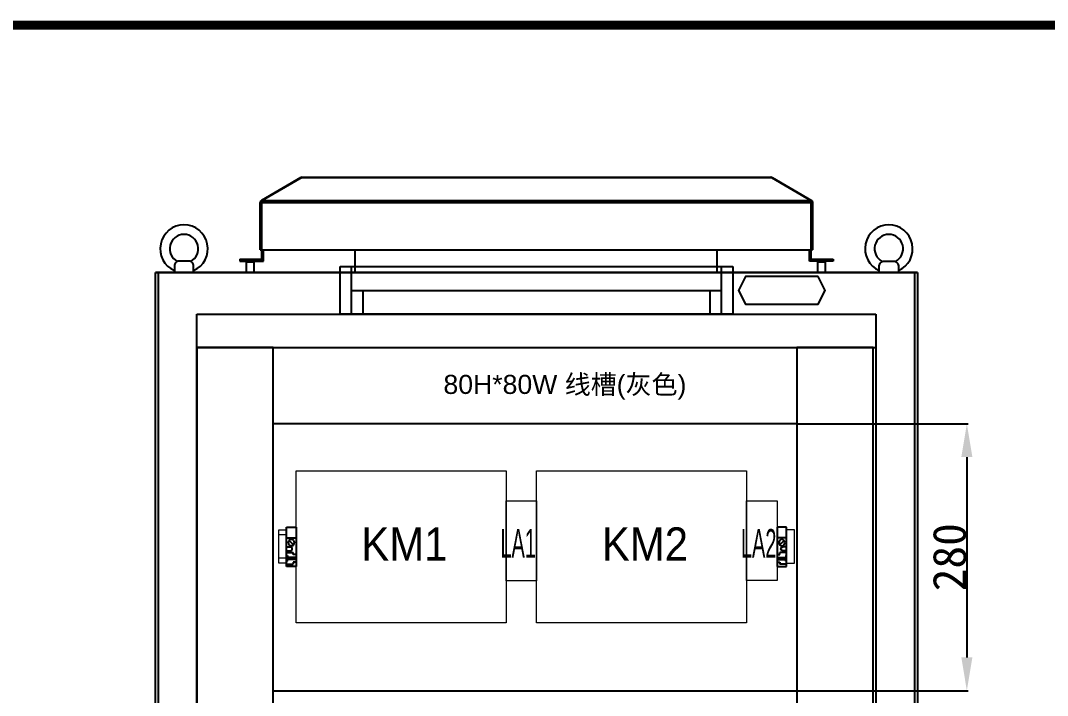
# Model space of a CAD drawing. Extents: x 81437 to 204847, y -54597 to -29444.
# Drawn here: x 87890 to 88968, y -34442 to -33734 of the extents above; entities that cross this region are included whole.
import ezdxf
from ezdxf.enums import TextEntityAlignment as Align
from ezdxf.lldxf.tags import DXFTag

# ---------------------------------------------------------------- set-up
doc = ezdxf.new("R2010")
doc.units = 0
doc.header["$LTSCALE"] = 100
doc.header["$MEASUREMENT"] = 0
doc.layers.add('PANEL', color=7, linetype='Continuous')
doc.layers.add('t', color=1, linetype='Continuous')
doc.layers.add('细实线', color=7, linetype='Continuous', lineweight=20)
doc.styles.add('HZ', font='arial.ttf', dxfattribs={"width": 0.7})
doc.styles.get("Standard").update_dxf_attribs({"font": ''})
doc.styles.add('微软雅黑', font='')
doc.styles.get('Standard').set_extended_font_data('SimSun')
doc.styles.get('微软雅黑').set_extended_font_data('Microsoft YaHei')
tags = doc.linetypes.add('HIDDEN', pattern=[0.375, 0.25, -0.125]).pattern_tags.tags
tags[6:7] = [DXFTag(74, 4), DXFTag(75, 0), DXFTag(340, '0'), DXFTag(46, 1.0), DXFTag(50, 0.0), DXFTag(44, 0.0), DXFTag(45, 0.0)]
tags[4:5] = [DXFTag(74, 4), DXFTag(75, 0), DXFTag(340, '0'), DXFTag(46, 1.0), DXFTag(50, 0.0), DXFTag(44, 0.0), DXFTag(45, 0.0)]
doc.dimstyles.new('ISO-25', dxfattribs={"dimtxt": 35, "dimasz": 35, "dimexe": 1.25, "dimexo": 0.625, "dimtad": 1, "dimtoh": 1, "dimdec": 0, "dimtxsty": 'Standard', "dimcen": 2.5, "dimadec": 0, "dimazin": 0, "dimtfac": 1, "dimtdec": 0, "dimtmove": 0, "dimatfit": 3, "dimfxl": 1, "dimarcsym": 0})

# ---------------------------------------------------------------- blocks, each defined once
blk = doc.blocks.new('图框')
at = {"layer": 't', "color": 7, "const_width": 9.62}
blk.add_lwpolyline([(4109.5, -3210.4), (4109.5, -58.9), (-6.2, -58.9), (-6.2, -3210.4)], close=True, dxfattribs=at)
at = {"color": 7, "style": '微软雅黑', "flags": 8}
for tag, p, height in [('DWG.NAME:', (1375.5, -2969.2), 25), ('DWG.NO.:', (3122, -3089.3), 24), ('图纸编号', (3309.2, -3111.3), 24), ('FILENO.:', (3122.5, -3165), 24), ('文档号', (3311.6, -3183), 24)]:
    blk.add_attdef(tag, p, '', height=height, dxfattribs=at)
at = {"color": 7, "style": '微软雅黑', "width": 0.8, "flags": 8}
for tag, p, height in [('PROJECTNAME:', (3119.3, -2971.7), 24), ('PROJECT_NAME', (3324.7, -2969.2), 25)]:
    blk.add_attdef(tag, p, '', height=height, dxfattribs=at)
at = {"color": 7, "style": '微软雅黑', "flags": 8}
for tag, height, width, p in [('RENLIU', 24, 0.7, (692, -3009.2)), ('SHUFENWANG', 24, 0.7, (879.6, -3009.2)), ('FANGHOU', 24, 0.7, (1063.6, -3009.2)), ('DANDANLI', 24, 0.7, (1243.9, -3009.2)), ('#10STATIONONTROLCABINETCOVER', 30, 0.6, (1771.7, -3076)), ('HANGZHOUHOLLYSYSAUTOMATIONCO.,LTD.', 24, 0.7, (2763.9, -3104.6))]:
    blk.add_attdef(tag, text='', height=height, dxfattribs=dict(at, width=width)).set_placement(p, align=Align.MIDDLE)
for tag, p in [('图纸名称:', (1371.6, -3024.8)), ('项目名称', (3272.9, -3045.6))]:
    blk.add_attdef(tag, text='', height=25, dxfattribs=at).set_placement(p, align=Align.BOTTOM_LEFT)
at = {"color": 7, "flags": 8}
blk.add_attdef('A', text='', height=23, dxfattribs=at).set_placement((53.7, -3033.7), align=Align.MIDDLE)
at = {"color": 7, "style": '微软雅黑', "flags": 8}
for tag, height, p in [('设计时间', 23, (207.7, -3033.7)), ('刘仁', 23, (692, -3061.1)), ('王姝芬', 23, (879.6, -3061.1)), ('侯方', 23, (1063.6, -3061.1)), ('李丹丹', 23, (1243.9, -3061.1)), ('PAGEXOFX', 24, (3947.6, -3097.9)), ('REV.', 24, (53.2, -3121.9)), ('DATE', 24, (202.7, -3121.9)), ('DESCRIPTION', 24, (445.6, -3121.9)), ('PREPARED', 24, (692, -3121.9)), ('CHECKED', 24, (879.6, -3121.9)), ('SIGNED', 24, (1063.6, -3121.9)), ('APPROVED', 24, (1243.9, -3121.9)), ('图纸名称', 30, (1771.7, -3153.6)), ('第几页共几页', 24, (3947.6, -3172.9))]:
    blk.add_attdef(tag, text='', height=height, dxfattribs=at).set_placement(p, align=Align.MIDDLE)
blk = doc.blocks.new('风帽正面')
at = {"linetype": 'Continuous'}
for p, q in [((60582.9, -62124.9), (60541.6, -62148.8)), ((60583.7, -62124.9), (60542.3, -62148.8)), ((60582.9, -62124.9), (60583.1, -62125.3)), ((60583.7, -62124.9), (61076.8, -62124.9)), ((60584.3, -62124.6), (61076.2, -62124.6)), ((61076.8, -62124.9), (61118.1, -62148.8)), ((61077.6, -62124.9), (61077.4, -62125.3)), ((61077.6, -62124.9), (61118.9, -62148.8)), ((60540.2, -62200.6), (60540.2, -62151.1)), ((60540.2, -62151.1), (60541.7, -62151.1)), ((60541.6, -62148.8), (60542.1, -62149.6)), ((60541.7, -62200.6), (60541.7, -62151.1)), ((60541.7, -62151.1), (61118.7, -62151.1)), ((60542.3, -62148.8), (61118.1, -62148.8)), ((61118.9, -62148.8), (61118.4, -62149.6)), ((61118.7, -62200.6), (61118.7, -62151.1)), ((61120.2, -62151.1), (61118.7, -62151.1)), ((61120.2, -62200.6), (61120.2, -62151.1)), ((60540.2, -62200.6), (60541.7, -62200.6)), ((60541.7, -62210.6), (60541.7, -62200.6)), ((60541.7, -62200.6), (61118.7, -62200.6)), ((60543.7, -62212.6), (60543.7, -62200.6)), ((60639.7, -62224.6), (60639.7, -62200.6)), ((61019.7, -62224.6), (61019.7, -62200.6)), ((61116.7, -62212.6), (61116.7, -62200.6)), ((61118.7, -62210.6), (61118.7, -62200.6)), ((61120.2, -62200.6), (61118.7, -62200.6)), ((60518.7, -62210.6), (60518.7, -62212.6)), ((60518.7, -62210.6), (60541.7, -62210.6)), ((60518.7, -62212.6), (60543.7, -62212.6)), ((60521.7, -62210.6), (60521.7, -62212.6)), ((60526.2, -62212.6), (60525.7, -62213.1)), ((60525.7, -62224.6), (60525.7, -62213.1)), ((60525.7, -62213.1), (60533.7, -62213.1)), ((60533.7, -62213.1), (60533.2, -62212.6)), ((60533.7, -62224.6), (60533.7, -62213.1)), ((60543.7, -62212.6), (60541.7, -62210.6)), ((61116.7, -62212.6), (61118.7, -62210.6)), ((61141.7, -62212.6), (61116.7, -62212.6)), ((61118.7, -62210.6), (61141.7, -62210.6)), ((61126.2, -62212.6), (61125.7, -62213.1)), ((61125.7, -62224.6), (61125.7, -62213.1)), ((61125.7, -62213.1), (61133.7, -62213.1)), ((61133.7, -62213.1), (61133.2, -62212.6)), ((61133.7, -62224.6), (61133.7, -62213.1)), ((61138.7, -62210.6), (61138.7, -62212.6)), ((61141.7, -62210.6), (61141.7, -62212.6))]:
    blk.add_line(p, q, dxfattribs=at)
for centre, radius, start, end in [((60584.3, -62127.3), 2.7, 90, 120), ((61076.2, -62127.3), 2.7, 60, 90), ((60542.9, -62151.1), 2.7, 120, 180), ((60693.6, -62183.3), 155.2, 167.8738, 168.0486), ((60588.1, -62160.6), 47.3, 167.3118, 167.8829), ((61072.4, -62160.6), 47.3, 12.1171, 12.6882), ((60966.9, -62183.3), 155.2, 11.9514, 12.1262), ((61117.5, -62151.1), 2.7, 0, 60)]:
    blk.add_arc(centre, radius, start, end, dxfattribs=at)
for points, start_tangent, end_tangent in [([(60583.7, -62124.9), (60583.8, -62124.8), (60584.1, -62124.6)], (0.647129, 0.762381), (0.925529, 0.378677)), ([(60584.1, -62124.6), (60584.3, -62124.6)], (0.925529, 0.378677), (1, 0)), ([(61076.4, -62124.6), (61076.2, -62124.6)], (-0.925529, 0.378677), (-1, 0)), ([(61076.8, -62124.9), (61076.7, -62124.8), (61076.4, -62124.6)], (-0.647129, 0.762381), (-0.925529, 0.378677)), ([(60542.1, -62149.4), (60542.1, -62149.6), (60541.9, -62150.2)], (-0.266985, -0.963701), (-0.2203, -0.975432)), ([(60542.3, -62148.8), (60542.3, -62148.9), (60542.1, -62149.4)], (-0.390683, -0.920525), (-0.266985, -0.963701)), ([(61118.1, -62148.8), (61118.2, -62148.9), (61118.3, -62149.4)], (0.390683, -0.920525), (0.266985, -0.963701)), ([(61118.3, -62149.4), (61118.4, -62149.6), (61118.5, -62150.2)], (0.266985, -0.963701), (0.2203, -0.975432))]:
    blk.add_spline(points, degree=3, dxfattribs=dict(at, start_tangent=start_tangent, end_tangent=end_tangent))
blk = doc.blocks.new('LAMP')
at = {"layer": 'PANEL', "color": 9}
for p, q in [((-206.2, 0), (206.2, 0)), ((-206.2, -50), (-206.2, 0)), ((-194.2, -50), (-194.2, 0)), ((194.2, -50), (194.2, 0)), ((206.2, 0), (206.2, -50)), ((-194.2, -25), (194.2, -25)), ((-182.2, -25), (-182.2, -50)), ((182.2, -25), (182.2, -50)), ((206.2, -50), (-206.2, -50))]:
    blk.add_line(p, q, dxfattribs=at)
blk = doc.blocks.new('堵头')
at = {"color": 53}
for p, q in [((0, -41), (0, 0)), ((0, 0), (10, 0)), ((10, 0), (10, -41)), ((0, -11), (10, -11)), ((0, -20.6), (4, -20.6)), ((7.3, -18.3), (2.7, -13.8)), ((0, -24.6), (4, -24.6)), ((0, -26.6), (7, -26.6)), ((0, -29.6), (1, -29.6)), ((1, -29.6), (1, -31.6)), ((10, -31.6), (1, -31.6)), ((7, -28.6), (7, -26.6)), ((10, -28.6), (7, -28.6)), ((0, -35.6), (1, -35.6)), ((0, -38.6), (7, -38.6)), ((10, -41), (0, -41)), ((10, -33.6), (1, -33.6)), ((1, -35.6), (1, -33.6)), ((10, -36.6), (7, -36.6)), ((7, -36.6), (7, -38.6))]:
    blk.add_line(p, q, dxfattribs=at)
blk.add_arc((4, -22.6), 2, 270, 90, dxfattribs=at)
blk.add_ellipse((5, -16.1), major_axis=(0, -3.5), ratio=0.857143, start_param=4.712389, end_param=10.995574, dxfattribs=at)
blk = doc.blocks.new('*D183')
at = {"color": 0, "lineweight": -2, "transparency": 16777216}
for p, q in [((88705.4, -34157.2), (88884.5, -34157.2)), ((88883.2, -34192.2), (88883.2, -34402.3)), ((88705.4, -34437.3), (88884.5, -34437.3))]:
    blk.add_line(p, q, dxfattribs=at)
at = {"color": 0, "transparency": 16777216}
for points in [[(88889, -34192.2), (88877.4, -34192.2), (88883.2, -34157.2)], [(88877.4, -34402.3), (88889, -34402.3), (88883.2, -34437.3)]]:
    blk.add_solid(points, dxfattribs=at)
at = {"layer": 'Defpoints', "color": 0, "transparency": 16777216}
for p in [(88704.8, -34157.2), (88704.8, -34437.3), (88883.2, -34437.3)]:
    blk.add_point(p, dxfattribs=at)
at = {"color": 0, "transparency": 16777216, "insert": (88865.1, -34297.3), "char_height": 35, "attachment_point": 5, "rotation": 90}
blk.add_mtext('280', dxfattribs=at)

msp = doc.modelspace()

# ---------------------------------------------------------------- linework, layer by layer
at = {"color": 7}
for p, q in [((88031.3, -36108.7), (88031.3, -33998.7)), ((88031.3, -33998.7), (88831.3, -33998.7)), ((88031.3, -36108.7), (88031.3, -33998.7)), ((88831.3, -33998.7), (88831.3, -36108.7)), ((88831.3, -33998.7), (88831.3, -36108.7)), ((88074.8, -35955.2), (88074.8, -34042.2)), ((88787.8, -34042.2), (88787.8, -34120.2)), ((88787.8, -34042.2), (88787.8, -34120.2)), ((88787.8, -34042.2), (88787.8, -34120.2)), ((88074.8, -34122.7), (88074.8, -35923.1)), ((88787.8, -34120.2), (88787.8, -35955.2))]:
    msp.add_line(p, q, dxfattribs=at)
at = {"color": 7, "linetype": 'HIDDEN'}
for p, q in [((88034.5, -35998.7), (88034.5, -33998.7)), ((88034.5, -35998.7), (88034.5, -33998.7)), ((88828.1, -33998.7), (88828.1, -35998.7)), ((88828.1, -33998.7), (88828.1, -35998.7))]:
    msp.add_line(p, q, dxfattribs=at)
msp.add_line((88074.8, -34077.2), (88787.8, -34077.2))
msp.add_line((88074.8, -34077.2), (88787.8, -34077.2))
msp.add_line((88074.8, -34077.2), (88787.8, -34077.2))
at = {"color": 7}
for points in [[(88071.3, -33998.7), (88071.3, -33991.7, 0.414214), (88066.3, -33986.7), (88056.3, -33986.7, 0.414214), (88051.3, -33991.7), (88051.3, -33998.7)], [(88791.3, -33998.7), (88791.3, -33991.7, -0.414214), (88796.3, -33986.7), (88806.3, -33986.7, -0.414214), (88811.3, -33991.7), (88811.3, -33998.7)]]:
    msp.add_lwpolyline(points, format="xyb", dxfattribs=at)
at = {"color": 3}
msp.add_lwpolyline([(88727.2, -34002.9), (88650.8, -34002.9), (88643.5, -34017.4), (88650.8, -34031.9), (88727.2, -34031.9), (88734.5, -34017.4), (88727.2, -34002.9)], dxfattribs=at)
at = {"color": 7}
msp.add_lwpolyline([(88074.8, -34042.2), (88787.8, -34042.2)], dxfattribs=at)
for points in [[(88074.8, -35877.7), (88154.8, -35877.7), (88154.8, -34077.2), (88074.8, -34077.2)], [(88154.8, -34077.2), (88704.8, -34077.2), (88704.8, -34157.2), (88154.8, -34157.2)], [(88704.8, -35877.7), (88784.8, -35877.7), (88784.8, -34077.2), (88704.8, -34077.2)]]:
    msp.add_lwpolyline(points, close=True)
at = {"color": 6, "lineweight": 0}
for points in [[(88161, -34268.4), (88169, -34268.4), (88169, -34303.4), (88161, -34303.4)], [(88161, -34273.4), (88169, -34273.4), (88169, -34298.4), (88161, -34298.4)], [(88702.1, -34268.4), (88694, -34268.4), (88694, -34303.4), (88702.1, -34303.4)]]:
    msp.add_lwpolyline(points, close=True, dxfattribs=at)
at = {"elevation": 63738.9}
msp.add_lwpolyline([(88154.8, -34437.3), (88704.8, -34437.3), (88704.8, -34517.3), (88154.8, -34517.3)], close=True, dxfattribs=at)
at = {"color": 7}
for centre, radius, start, end in [((88061.3, -33973.7), 25, 293.5782, 246.4218), ((88801.3, -33973.7), 25, 293.5782, 246.4218), ((88061.3, -33973.7), 15, 297.5291, 242.4709), ((88801.3, -33973.7), 15, 297.5291, 242.4709)]:
    msp.add_arc(centre, radius, start, end, dxfattribs=at)
at = {"layer": 'PANEL'}
msp.add_line((88831.3, -33998.7), (88031.3, -33998.7), dxfattribs=at)
at = {"layer": '细实线', "color": 0}
for points in [[(88179, -34206.8), (88399.4, -34206.8), (88399.4, -34366), (88179, -34366)], [(88431.5, -34206.8), (88651.9, -34206.8), (88651.9, -34366), (88431.5, -34366)], [(88399.4, -34238.2), (88431.5, -34238.2), (88431.5, -34321.9), (88399.4, -34321.9)], [(88651.9, -34238), (88684, -34238), (88684, -34321.8), (88651.9, -34321.8)]]:
    msp.add_lwpolyline(points, close=True, dxfattribs=at)

# ---------------------------------------------------------------- block references
at = {"color": 1}
msp.add_blockref('图框', (86504.3, -33680.3), dxfattribs=at)
at = {"lineweight": 20}
msp.add_blockref('风帽正面', (27601.2, 28225.8), dxfattribs=at)
at = {"color": 7}
msp.add_blockref('LAMP', (88431.3, -33992.5), dxfattribs=at)
at = {"lineweight": 0}
msp.add_blockref('堵头', (88169, -34265.9), dxfattribs=at)
at = {"lineweight": 0, "xscale": -1}
msp.add_blockref('堵头', (88694, -34265.9), dxfattribs=at)

# ---------------------------------------------------------------- texts
at = {"lineweight": 0, "style": 'HZ'}
msp.add_text('80H*80W 线槽(灰色)', height=20, dxfattribs=at).set_placement((88333.7, -34126))
at = {"layer": '细实线', "color": 7, "linetype": 'ByBlock', "style": 'HZ', "width": 0.9}
for s, p in [('KM1', (88247.5, -34301)), ('KM2', (88500, -34301))]:
    msp.add_text(s, height=35, dxfattribs=at).set_placement(p)
at = {"layer": '细实线', "color": 7, "style": 'HZ', "width": 0.5}
for s, p in [('LA1', (88393.5, -34297.7)), ('LA2', (88646, -34297.7))]:
    msp.add_text(s, height=30, dxfattribs=at).set_placement(p)

# ---------------------------------------------------------------- dimensions: what is measured, and where the dimension line sits
at = {"color": 3}
dim = msp.add_linear_dim(base=(88883.2, -34437.3), p1=(88704.8, -34157.2), p2=(88704.8, -34437.3, 63738.9), angle=90, dimstyle='ISO-25', dxfattribs=at)
dim.commit()
dim.dimension.update_dxf_attribs({"geometry": '*D183', "text_midpoint": (88865.1, -34297.3)})

doc.saveas('drawing.dxf')
